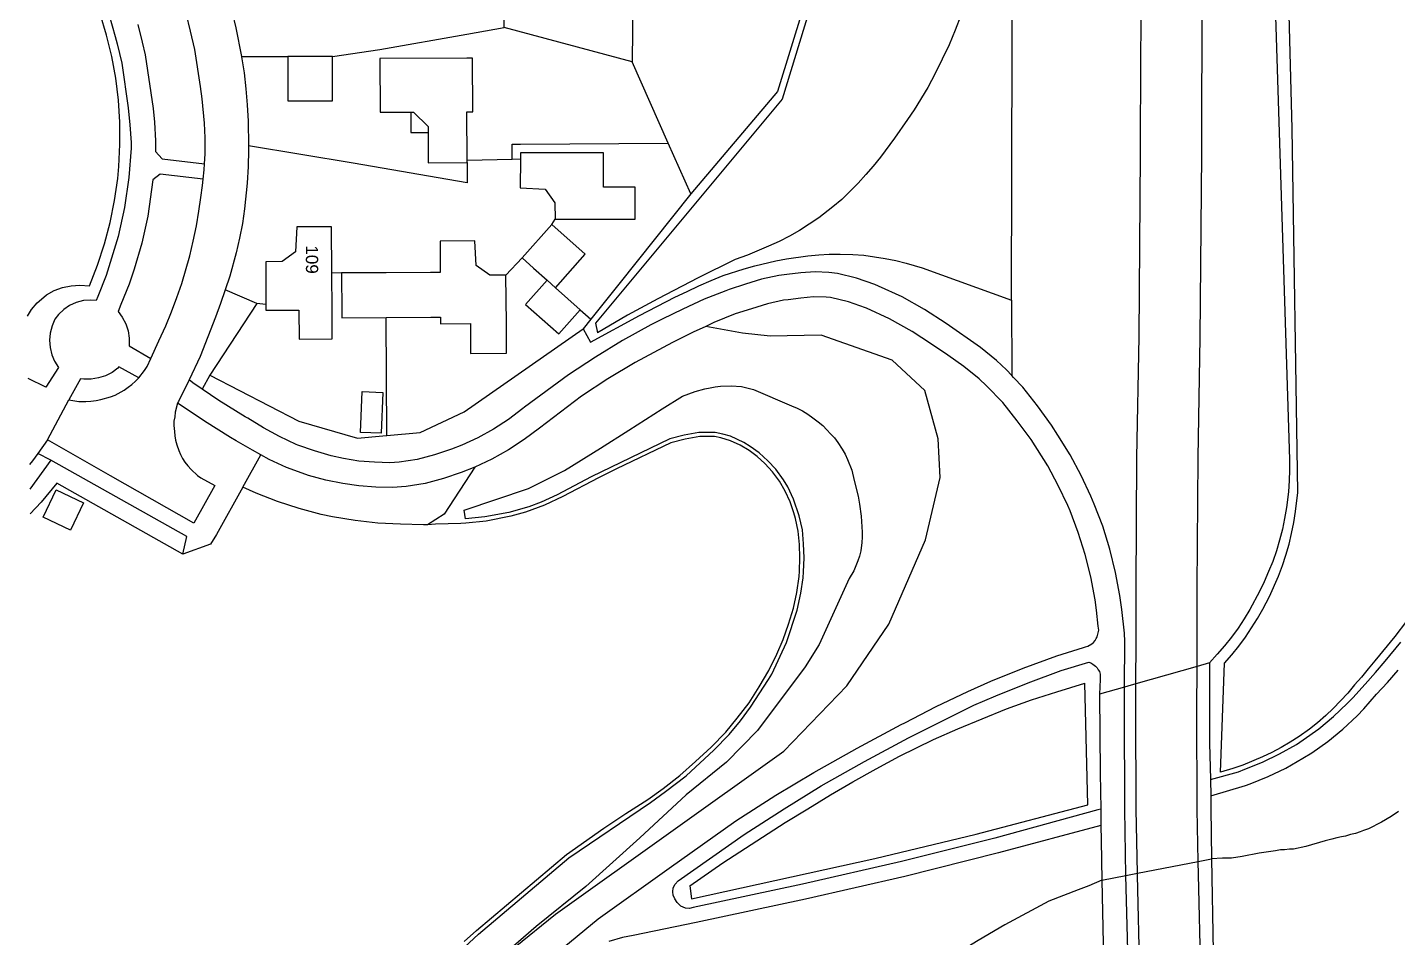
# Model space of a CAD drawing. Header units: millimetres. Extents: x 111502 to 977541, y 8702 to 1044108.
# Drawn here: x 974344.1 to 974512.2, y 476488.6 to 476600.2 of the extents above; entities that cross this region are included whole.
import ezdxf

# ---------------------------------------------------------------- set-up
doc = ezdxf.new("R2010")
doc.units = ezdxf.units.MM
doc.header["$LTSCALE"] = 0.25
doc.layers.add('X HVSS Site Background', color=8, linetype='Continuous')
doc.styles.add('OS Master Map$1$Standard', font='txt')

# ---------------------------------------------------------------- blocks, each defined once
blk = doc.blocks.new('OS MAP')
at = {"layer": 'X HVSS Site Background', "flags": 128}
for points in [[(488295.05, 241068.75), (488293.65, 241066.9), (488293.65, 241066.9), (488291.2, 241063.9), (488291.2, 241063.9), (488290.35, 241062.9), (488290.35, 241062.9), (488289.55, 241061.9), (488289.55, 241061.9), (488288.7, 241060.95), (488288.7, 241060.95), (488287.85, 241059.95), (488287.85, 241059.95), (488286.05, 241058.05), (488286.05, 241058.05), (488285.15, 241057.2), (488285.15, 241057.2), (488284.15, 241056.3), (488284.15, 241056.3), (488283.15, 241055.5), (488283.15, 241055.5), (488281.9, 241054.6), (488281.9, 241054.6), (488280.8, 241053.9), (488280.8, 241053.9), (488279.7, 241053.25), (488279.7, 241053.25), (488278.55, 241052.65), (488278.55, 241052.65), (488277.4, 241052.1), (488277.4, 241052.1), (488275, 241051.1), (488275, 241051.1), (488273.75, 241050.7), (488273.75, 241050.7), (488272.25, 241050.25), (488272.25, 241050.25), (488272.75, 241063.6)], [(488277.1, 241202.55), (488280.7, 241088.6), (488280.7, 241088.6), (488280.7, 241087.3), (488280.7, 241087.3), (488280.65, 241086), (488280.65, 241086), (488280.6, 241084.65), (488280.6, 241084.65), (488280.35, 241082.7), (488280.35, 241082.7), (488280.1, 241081.35), (488280.1, 241081.35), (488279.85, 241080.05), (488279.85, 241080.05), (488279.5, 241078.7), (488279.5, 241078.7), (488279.1, 241077.4), (488279.1, 241077.4), (488278.65, 241076.1), (488278.65, 241076.1), (488278.15, 241074.85), (488278.15, 241074.85), (488277.6, 241073.6), (488277.6, 241073.6), (488277.05, 241072.4), (488277.05, 241072.4), (488275.85, 241070.2), (488275.85, 241070.2), (488275.15, 241069.05), (488275.15, 241069.05), (488274.4, 241067.9), (488274.4, 241067.9), (488273.6, 241066.8), (488273.6, 241066.8), (488272.75, 241065.75), (488272.75, 241065.75), (488271.85, 241064.7), (488271.85, 241064.7), (488270.9, 241063.65)], [(488272.75, 241063.6), (488273.65, 241064.65), (488273.65, 241064.65), (488274.5, 241065.7), (488274.5, 241065.7), (488275.3, 241066.8), (488275.3, 241066.8), (488276.8, 241069.1), (488276.8, 241069.1), (488277.45, 241070.25), (488277.45, 241070.25), (488278.25, 241071.8), (488278.25, 241071.8), (488279.35, 241074.3), (488279.35, 241074.3), (488279.85, 241075.6), (488279.85, 241075.6), (488280.25, 241076.85), (488280.25, 241076.85), (488280.65, 241078.2), (488280.65, 241078.2), (488280.95, 241079.5), (488280.95, 241079.5), (488281.25, 241080.85), (488281.25, 241080.85), (488281.45, 241082.2), (488281.45, 241082.2), (488281.75, 241084.55), (488281.75, 241084.55), (488281.05, 241129.2), (488281.05, 241129.2), (488280, 241168)], [(488246.6, 241108.15), (488246.75, 241171.2)], [(488271.05, 241047.35), (488275.3, 241048.6), (488275.3, 241048.6), (488275.9, 241048.8), (488275.9, 241048.8), (488278.1, 241049.7), (488278.1, 241049.7), (488280.25, 241050.75), (488280.25, 241050.75), (488282.35, 241051.95), (488282.35, 241051.95), (488283.45, 241052.6), (488283.45, 241052.6), (488285.4, 241054), (488285.4, 241054), (488287.25, 241055.5), (488287.25, 241055.5), (488289, 241057.15), (488289, 241057.15), (488289.85, 241058), (488289.85, 241058), (488291.4, 241059.8), (488291.4, 241059.8), (488292.75, 241061.25), (488292.75, 241061.25), (488294.05, 241062.75)], [(488269.38, 241063.22), (488269.4, 241066.25), (488269.4, 241066.25), (488269.4, 241072.85), (488269.4, 241072.85), (488269.5, 241088.8), (488269.5, 241088.8), (488269.75, 241103.55), (488269.75, 241103.55), (488269.95, 241126), (488269.95, 241126), (488269.95, 241128.15), (488269.95, 241128.15), (488270, 241143.8)], [(488261.87, 241061.07), (488261.9, 241066.25), (488261.9, 241066.25), (488261.9, 241072.85), (488261.9, 241072.85), (488262, 241088.85), (488262, 241088.85), (488262.25, 241103.65), (488262.25, 241103.65), (488262.45, 241126.05), (488262.45, 241126.05), (488262.45, 241128.25), (488262.45, 241128.25), (488262.5, 241143.8)], [(488240.4, 241143.05), (488239.7, 241141.25), (488239.7, 241141.25), (488238.95, 241139.45), (488238.95, 241139.45), (488237.25, 241135.95), (488237.25, 241135.95), (488236.35, 241134.25), (488236.35, 241134.25), (488234.65, 241131.5), (488234.65, 241131.5), (488233.85, 241130.3), (488233.85, 241130.3), (488232.25, 241128), (488232.25, 241128), (488230.55, 241125.7), (488230.55, 241125.7), (488229.65, 241124.6), (488229.65, 241124.6), (488228.75, 241123.55), (488228.75, 241123.55), (488227.8, 241122.5), (488227.8, 241122.5), (488225.8, 241120.5), (488225.8, 241120.5), (488224.7, 241119.6), (488224.7, 241119.6), (488222.95, 241118.25), (488222.95, 241118.25), (488221.8, 241117.45), (488221.8, 241117.45), (488220.6, 241116.7), (488220.6, 241116.7), (488219.35, 241116), (488219.35, 241116), (488218.1, 241115.35), (488218.1, 241115.35), (488216.8, 241114.75), (488216.8, 241114.75), (488214.2, 241113.65), (488214.2, 241113.65), (488212.7, 241113.15), (488212.7, 241113.15), (488208.15, 241110.9), (488208.15, 241110.9), (488203.2, 241108.3), (488203.2, 241108.3), (488199.5, 241106.3), (488199.5, 241106.3), (488195.8, 241104.15)], [(488182.05, 241319.1), (488189.1, 241313.7), (488189.1, 241313.7), (488193.1, 241307.95), (488193.1, 241307.95), (488203.1, 241286.25), (488203.1, 241286.25), (488212.25, 241258.35), (488212.25, 241258.35), (488215.85, 241240.95), (488215.85, 241240.95), (488219.75, 241220.55), (488219.75, 241220.55), (488227.4, 241179.85), (488227.4, 241179.85), (488223.35, 241148.75), (488223.35, 241148.75), (488218.45, 241132.8), (488218.45, 241132.8), (488195.55, 241105.32), (488195.55, 241105.32), (488195.8, 241104.15)], [(488294.1, 241045.4), (488293.2, 241044.8), (488293.2, 241044.8), (488292, 241044.1), (488292, 241044.1), (488290.4, 241043.3), (488290.4, 241043.3), (488289.8, 241043.1), (488289.8, 241043.1), (488289.4, 241042.9), (488289.4, 241042.9), (488288.8, 241042.7), (488288.8, 241042.7), (488288.2, 241042.6), (488288.2, 241042.6), (488287.6, 241042.4), (488287.6, 241042.4), (488287.1, 241042.3), (488287.1, 241042.3), (488286.5, 241042.2), (488286.5, 241042.2), (488285.9, 241042), (488285.9, 241042), (488285.4, 241041.9), (488285.4, 241041.9), (488285.1, 241041.8), (488285.1, 241041.8), (488282.7, 241041.1), (488282.7, 241041.1), (488281.2, 241040.8), (488281.2, 241040.8), (488280.7, 241040.8), (488280.7, 241040.8), (488280.1, 241040.7), (488280.1, 241040.7), (488279.6, 241040.7), (488279.6, 241040.7), (488279, 241040.6), (488279, 241040.6), (488277, 241040.3), (488277, 241040.3), (488274.9, 241039.9), (488274.9, 241039.9), (488273.6, 241039.7), (488273.6, 241039.7), (488272.5, 241039.7), (488272.5, 241039.7), (488271.15, 241039.6)], [(488135.9, 241143.1), (488136.65, 241140.5), (488136.65, 241140.5), (488136.9, 241139.6), (488136.9, 241139.6), (488137.45, 241137.2), (488137.45, 241137.2), (488138.25, 241131.75), (488138.25, 241131.75), (488138.45, 241129.65), (488138.45, 241129.65), (488138.6, 241127.5), (488138.6, 241127.5), (488138.6, 241126.8), (488138.6, 241126.8), (488138.3, 241123.2), (488138.3, 241123.2), (488137.8, 241119.5), (488137.8, 241119.5), (488137, 241115.95), (488137, 241115.95), (488135.55, 241111.15), (488135.55, 241111.15), (488134.5, 241108.6), (488134.5, 241108.6), (488134.3, 241108.1), (488134.3, 241108.1), (488133.6, 241108.15), (488133.6, 241108.15), (488132.75, 241108.1), (488132.75, 241108.1), (488131.85, 241107.85), (488131.85, 241107.85), (488131.05, 241107.5), (488131.05, 241107.5), (488130.35, 241107), (488130.35, 241107), (488129.7, 241106.4), (488129.7, 241106.4), (488129.25, 241105.8), (488129.25, 241105.8), (488128.9, 241105), (488128.9, 241105), (488128.65, 241104.1), (488128.65, 241104.1), (488128.6, 241103.25), (488128.6, 241103.25), (488128.65, 241102.35), (488128.65, 241102.35), (488128.85, 241101.45), (488128.85, 241101.45), (488129.2, 241100.65), (488129.2, 241100.65), (488129.7, 241099.9), (488129.7, 241099.9), (488128.15, 241097.45), (488128.15, 241097.45), (488125.98, 241098.53)], [(488125.88, 241106.19), (488126.37, 241106.99), (488126.37, 241106.99), (488127.07, 241107.81), (488127.07, 241107.81), (488127.87, 241108.53), (488127.87, 241108.53), (488128.23, 241108.78), (488128.23, 241108.78), (488129.17, 241109.31), (488129.17, 241109.31), (488130.18, 241109.69), (488130.18, 241109.69), (488131.23, 241109.92), (488131.23, 241109.92), (488132.3, 241109.99), (488132.3, 241109.99), (488133.48, 241109.89), (488133.48, 241109.89), (488134.48, 241112.43), (488134.48, 241112.43), (488135.33, 241115.04), (488135.33, 241115.04), (488136.02, 241117.68), (488136.02, 241117.68), (488136.57, 241120.37), (488136.57, 241120.37), (488136.95, 241123.08), (488136.95, 241123.08), (488137.09, 241124.55), (488137.09, 241124.55), (488137.23, 241127.26), (488137.23, 241127.26), (488137.21, 241129.97), (488137.21, 241129.97), (488137.03, 241132.68), (488137.03, 241132.68), (488136.7, 241135.37), (488136.7, 241135.37), (488136.21, 241138.04), (488136.21, 241138.04), (488135.57, 241140.67), (488135.57, 241140.67), (488134.78, 241143.26)], [(488139.4, 241141.95), (488139.95, 241139.8), (488139.95, 241139.8), (488140.3, 241138.25), (488140.3, 241138.25), (488141.3, 241131.65), (488141.3, 241131.65), (488141.45, 241130), (488141.45, 241130), (488141.6, 241127.7), (488141.6, 241127.7), (488141.59, 241126.38), (488141.59, 241126.38), (488142.39, 241125.48), (488142.39, 241125.48), (488147.61, 241124.88)], [(488147.61, 241124.88), (488147.7, 241126.1), (488147.7, 241126.1), (488147.7, 241128.05), (488147.7, 241128.05), (488147.6, 241129.85), (488147.6, 241129.85), (488147.3, 241132.85), (488147.3, 241132.85), (488147.1, 241134.35), (488147.1, 241134.35), (488146.4, 241138.9), (488146.4, 241138.9), (488145.9, 241141.15), (488145.9, 241141.15), (488145.35, 241143.35)], [(488184.35, 241141.6), (488184.27, 241160.48)], [(488146, 241156.63), (488146.15, 241156.35), (488146.15, 241156.35), (488147, 241154.65), (488147, 241154.65), (488148.5, 241151.15), (488148.5, 241151.15), (488149.3, 241149), (488149.3, 241149), (488149.95, 241147.15), (488149.95, 241147.15), (488150.5, 241145.3), (488150.5, 241145.3), (488151, 241143.45), (488151, 241143.45), (488151.45, 241141.55), (488151.45, 241141.55), (488152.14, 241138.04)], [(488200.2, 241149.15), (488200.05, 241137.4)], [(488222.6, 241149.05), (488217.9, 241133.75), (488217.9, 241133.75), (488207.25, 241121.2)], [(488163.32, 241138.04), (488169.12, 241138.9), (488169.12, 241138.9), (488179.77, 241140.79), (488179.77, 241140.79), (488184.35, 241141.6)], [(488200.05, 241137.4), (488184.35, 241141.6)], [(488152.14, 241138.04), (488152.15, 241138), (488152.15, 241138), (488152.45, 241136.05), (488152.45, 241136.05), (488152.65, 241134.05), (488152.65, 241134.05), (488152.85, 241132.1), (488152.85, 241132.1), (488152.95, 241130.1), (488152.95, 241130.1), (488152.99, 241127.07)], [(488152.14, 241138.04), (488154.7, 241138.04)], [(488154.7, 241138.04), (488157.82, 241138.04)], [(488163.32, 241138.04), (488157.82, 241138.04)], [(488157.82, 241138.04), (488157.82, 241132.6), (488157.82, 241132.6), (488163.32, 241132.6), (488163.32, 241132.6), (488163.32, 241138.04)], [(488179.82, 241125.33), (488179.8, 241131.23), (488179.8, 241131.23), (488180.5, 241131.23), (488180.5, 241131.23), (488180.47, 241137.85), (488180.47, 241137.85), (488179.78, 241137.84), (488179.78, 241137.84), (488169.12, 241137.8), (488169.12, 241137.8), (488169.15, 241131.19), (488169.15, 241131.19), (488172.92, 241131.21)], [(488204.49, 241127.41), (488200.05, 241137.4)], [(488172.92, 241131.21), (488173.23, 241131.21), (488173.23, 241131.21), (488175.03, 241129.46), (488175.03, 241129.46), (488175.03, 241128.73)], [(488172.92, 241131.21), (488172.93, 241128.72), (488172.93, 241128.72), (488175.03, 241128.73)], [(488175.03, 241128.73), (488175.04, 241125.01), (488175.04, 241125.01), (488179.82, 241125.03)], [(488152.99, 241127.07), (488153, 241126.55), (488153, 241126.55), (488152.95, 241124.55), (488152.95, 241124.55), (488152.85, 241122.5), (488152.85, 241122.5), (488152.5, 241119.35), (488152.5, 241119.35), (488152.25, 241117.55), (488152.25, 241117.55), (488151.9, 241115.75), (488151.9, 241115.75), (488151.5, 241113.95), (488151.5, 241113.95), (488150.7, 241111.1), (488150.7, 241111.1), (488150.15, 241109.4)], [(488165.84, 241124.93), (488152.99, 241127.07)], [(488185.35, 241125.45), (488185.36, 241127.29), (488185.36, 241127.29), (488186.36, 241127.3), (488186.36, 241127.3), (488204.49, 241127.41)], [(488207.25, 241121.2), (488205.18, 241125.85), (488205.18, 241125.85), (488204.49, 241127.41)], [(488147.43, 241122.99), (488147.55, 241124.15), (488147.55, 241124.15), (488147.61, 241124.88)], [(488179.82, 241125.03), (488179.84, 241122.53), (488179.84, 241122.53), (488165.84, 241124.93)], [(488179.82, 241125.33), (488185.35, 241125.45)], [(488179.82, 241125.03), (488179.82, 241125.33)], [(488185.35, 241125.45), (488186.35, 241125.47)], [(488186.35, 241125.47), (488186.34, 241121.93), (488186.34, 241121.93), (488189.41, 241121.78), (488189.41, 241121.78), (488190.59, 241120.1), (488190.59, 241120.1), (488190.61, 241118.1)], [(488190.61, 241118.1), (488195.85, 241118.08), (488195.85, 241118.08), (488196.55, 241118.08), (488196.55, 241118.08), (488200.43, 241118.08), (488200.43, 241118.08), (488200.44, 241122), (488200.44, 241122), (488196.55, 241122), (488196.55, 241122), (488196.56, 241125.67), (488196.56, 241125.67), (488196.56, 241126.21), (488196.56, 241126.21), (488186.36, 241126.2), (488186.36, 241126.2), (488186.35, 241125.47)], [(488147.43, 241122.99), (488142.17, 241123.6), (488142.17, 241123.6), (488141.26, 241122.9), (488141.26, 241122.9), (488140.65, 241118.45), (488140.65, 241118.45), (488139.9, 241115.15), (488139.9, 241115.15), (488138.95, 241111.95), (488138.95, 241111.95), (488138.35, 241110.1), (488138.35, 241110.1), (488137.35, 241107.6), (488137.35, 241107.6), (488137, 241106.75), (488137, 241106.75), (488137.5, 241106.05), (488137.5, 241106.05), (488137.95, 241105.25), (488137.95, 241105.25), (488138.25, 241104.4), (488138.25, 241104.4), (488138.35, 241103.5), (488138.35, 241103.5), (488138.35, 241102.55), (488138.35, 241102.55), (488141, 241101)], [(488141, 241101), (488142, 241103.15), (488142, 241103.15), (488142.85, 241105), (488142.85, 241105), (488143.55, 241106.7), (488143.55, 241106.7), (488144.2, 241108.45), (488144.2, 241108.45), (488144.8, 241110.2), (488144.8, 241110.2), (488145.8, 241113.6), (488145.8, 241113.6), (488146.2, 241115.4), (488146.2, 241115.4), (488146.6, 241117.25), (488146.6, 241117.25), (488146.9, 241119.05), (488146.9, 241119.05), (488147.15, 241120.75), (488147.15, 241120.75), (488147.35, 241122.2), (488147.35, 241122.2), (488147.43, 241122.99)], [(488207.25, 241121.2), (488198.43, 241110.12), (488198.43, 241110.12), (488195, 241105.8)], [(488190.21, 241117.43), (488190.61, 241118.1)], [(488163.22, 241111.47), (488163.18, 241117.14), (488163.18, 241117.14), (488158.92, 241117.13), (488158.92, 241117.13), (488158.78, 241114.06), (488158.78, 241114.06), (488157.11, 241112.88), (488157.11, 241112.88), (488155.12, 241112.84), (488155.12, 241112.84), (488155.12, 241107.61)], [(488190.21, 241117.43), (488186.56, 241113.32)], [(488190.66, 241109.67), (488194.32, 241113.77), (488194.32, 241113.77), (488190.21, 241117.43)], [(488184.58, 241111.21), (488182.6, 241111.22), (488182.6, 241111.22), (488180.92, 241112.39), (488180.92, 241112.39), (488180.76, 241115.44), (488180.76, 241115.44), (488176.52, 241115.4), (488176.52, 241115.4), (488176.53, 241111.55), (488176.53, 241111.55), (488175.33, 241111.54), (488175.33, 241111.54), (488169.87, 241111.51), (488169.87, 241111.51), (488164.42, 241111.48)], [(488184.58, 241111.21), (488186.56, 241113.32)], [(488186.56, 241113.32), (488187.98, 241112.05), (488187.98, 241112.05), (488189.63, 241110.58)], [(488194.06, 241104.63), (488194.95, 241103), (488194.95, 241103), (488200.95, 241106.25), (488200.95, 241106.25), (488205.3, 241108.5), (488205.3, 241108.5), (488206.8, 241109.2), (488206.8, 241109.2), (488208.25, 241109.9), (488208.25, 241109.9), (488209.75, 241110.55), (488209.75, 241110.55), (488211.25, 241111.15), (488211.25, 241111.15), (488213.8, 241112), (488213.8, 241112), (488215.1, 241112.35), (488215.1, 241112.35), (488217.7, 241112.95), (488217.7, 241112.95), (488219, 241113.2), (488219, 241113.2), (488221.6, 241113.6), (488221.6, 241113.6), (488222.95, 241113.7), (488222.95, 241113.7), (488224.25, 241113.8), (488224.25, 241113.8), (488225.6, 241113.8), (488225.6, 241113.8), (488227.15, 241113.75), (488227.15, 241113.75), (488228.5, 241113.65), (488228.5, 241113.65), (488231.1, 241113.25), (488231.1, 241113.25), (488232.4, 241113), (488232.4, 241113), (488233.7, 241112.7), (488233.7, 241112.7), (488235.65, 241112.1), (488235.65, 241112.1), (488246.6, 241108.15)], [(488246.63, 241098.92), (488246, 241099.6), (488246, 241099.6), (488244.75, 241100.75), (488244.75, 241100.75), (488242.8, 241102.35), (488242.8, 241102.35), (488238.6, 241105.3), (488238.6, 241105.3), (488235.95, 241107), (488235.95, 241107), (488233.2, 241108.55), (488233.2, 241108.55), (488230.3, 241109.85), (488230.3, 241109.85), (488229.85, 241110.05), (488229.85, 241110.05), (488227.6, 241110.85), (488227.6, 241110.85), (488225.25, 241111.4), (488225.25, 241111.4), (488224.2, 241111.55), (488224.2, 241111.55), (488222.5, 241111.6), (488222.5, 241111.6), (488220.75, 241111.5), (488220.75, 241111.5), (488219.05, 241111.3), (488219.05, 241111.3), (488218.05, 241111.15), (488218.05, 241111.15), (488215.95, 241110.7), (488215.95, 241110.7), (488213.95, 241110.1), (488213.95, 241110.1), (488211.95, 241109.45), (488211.95, 241109.45), (488211.55, 241109.3), (488211.55, 241109.3), (488208.9, 241108.25), (488208.9, 241108.25), (488206.3, 241107.05), (488206.3, 241107.05), (488203.75, 241105.8), (488203.75, 241105.8), (488202.35, 241105.1), (488202.35, 241105.1), (488198.9, 241103.2), (488198.9, 241103.2), (488195.55, 241101.15), (488195.55, 241101.15), (488192.25, 241099), (488192.25, 241099), (488186.85, 241095), (488186.85, 241095), (488186.65, 241094.85), (488186.65, 241094.85), (488184.9, 241093.5), (488184.9, 241093.5), (488183.05, 241092.3), (488183.05, 241092.3), (488181.15, 241091.25), (488181.15, 241091.25), (488179.15, 241090.35), (488179.15, 241090.35), (488177.9, 241089.85), (488177.9, 241089.85), (488175.8, 241089.15), (488175.8, 241089.15), (488173.7, 241088.6), (488173.7, 241088.6), (488171.5, 241088.25), (488171.5, 241088.25), (488170.35, 241088.2), (488170.35, 241088.2), (488168.45, 241088.25), (488168.45, 241088.25), (488166.55, 241088.4), (488166.55, 241088.4), (488164.65, 241088.7), (488164.65, 241088.7), (488163.15, 241089.05), (488163.15, 241089.05), (488161.1, 241089.65), (488161.1, 241089.65), (488159.05, 241090.35), (488159.05, 241090.35), (488158.85, 241090.45), (488158.85, 241090.45), (488156.8, 241091.4), (488156.8, 241091.4), (488154.85, 241092.5), (488154.85, 241092.5), (488152.9, 241093.65), (488152.9, 241093.65), (488152.6, 241093.85), (488152.6, 241093.85), (488149.35, 241095.85), (488149.35, 241095.85), (488147.33, 241097.21)], [(488155.12, 241107.61), (488155.13, 241106.91), (488155.13, 241106.91), (488159.19, 241106.93), (488159.19, 241106.93), (488159.21, 241103.37), (488159.21, 241103.37), (488163.27, 241103.39), (488163.27, 241103.39), (488163.25, 241106.95), (488163.25, 241106.95), (488163.22, 241111.47)], [(488164.42, 241111.48), (488163.22, 241111.47)], [(488164.42, 241111.48), (488164.45, 241106.58), (488164.45, 241106.58), (488164.45, 241105.98), (488164.45, 241105.98), (488169.9, 241106.01)], [(488169.9, 241106.01), (488175.36, 241106.04), (488175.36, 241106.04), (488176.55, 241106.05), (488176.55, 241106.05), (488176.55, 241105.26), (488176.55, 241105.26), (488180.23, 241105.28), (488180.23, 241105.28), (488180.25, 241101.62), (488180.25, 241101.62), (488184.66, 241101.64), (488184.66, 241101.64), (488184.64, 241105.3), (488184.64, 241105.3), (488184.58, 241111.21)], [(488189.63, 241110.58), (488186.99, 241107.62), (488186.99, 241107.62), (488188.02, 241106.71), (488188.02, 241106.71), (488191.05, 241104.01), (488191.05, 241104.01), (488193.69, 241106.97)], [(488189.63, 241110.58), (488190.66, 241109.67)], [(488193.69, 241106.97), (488190.66, 241109.67)], [(488183.95, 241022.4), (488195.9, 241032.25), (488195.9, 241032.25), (488204.6, 241038.45), (488204.6, 241038.45), (488212.8, 241044.25), (488212.8, 241044.25), (488217.7, 241047.4), (488217.7, 241047.4), (488222.35, 241050.2), (488222.35, 241050.2), (488227.65, 241053.2), (488227.65, 241053.2), (488233.05, 241056.1), (488233.05, 241056.1), (488233.5, 241056.3), (488233.5, 241056.3), (488237.35, 241058.3), (488237.35, 241058.3), (488241.25, 241060.15), (488241.25, 241060.15), (488244.05, 241061.4), (488244.05, 241061.4), (488248.05, 241063), (488248.05, 241063), (488252.15, 241064.5), (488252.15, 241064.5), (488255.45, 241065.55), (488255.45, 241065.55), (488255.7, 241065.6), (488255.7, 241065.6), (488255.95, 241065.7), (488255.95, 241065.7), (488256.45, 241066), (488256.45, 241066), (488256.65, 241066.15), (488256.65, 241066.15), (488256.85, 241066.4), (488256.85, 241066.4), (488257, 241066.65), (488257, 241066.65), (488257.1, 241066.85), (488257.1, 241066.85), (488257.2, 241067.15), (488257.2, 241067.15), (488257.3, 241067.65), (488257.3, 241067.65), (488257.25, 241068.15), (488257.25, 241068.15), (488257.05, 241070.1), (488257.05, 241070.1), (488256.85, 241071.4), (488256.85, 241071.4), (488256.35, 241074.2), (488256.35, 241074.2), (488255.65, 241076.95), (488255.65, 241076.95), (488254.8, 241079.65), (488254.8, 241079.65), (488253.8, 241082.3), (488253.8, 241082.3), (488253.5, 241082.95), (488253.5, 241082.95), (488252.35, 241085.4), (488252.35, 241085.4), (488251.05, 241087.8), (488251.05, 241087.8), (488249, 241091.05), (488249, 241091.05), (488247.3, 241093.35), (488247.3, 241093.35), (488245.55, 241095.6), (488245.55, 241095.6), (488243.55, 241097.65), (488243.55, 241097.65), (488242.65, 241098.5), (488242.65, 241098.5), (488240.75, 241100), (488240.75, 241100), (488238.8, 241101.4), (488238.8, 241101.4), (488236.8, 241102.75), (488236.8, 241102.75), (488234.4, 241104.3), (488234.4, 241104.3), (488231.65, 241105.85), (488231.65, 241105.85), (488228.8, 241107.15), (488228.8, 241107.15), (488228.7, 241107.2), (488228.7, 241107.2), (488226.6, 241107.95), (488226.6, 241107.95), (488224.4, 241108.45), (488224.4, 241108.45), (488223.85, 241108.5), (488223.85, 241108.5), (488222.3, 241108.55), (488222.3, 241108.55), (488220.75, 241108.4), (488220.75, 241108.4), (488219.2, 241108.2), (488219.2, 241108.2), (488218.65, 241108.15), (488218.65, 241108.15), (488216.65, 241107.7), (488216.65, 241107.7), (488214.7, 241107.1), (488214.7, 241107.1), (488212.7, 241106.45), (488212.7, 241106.45), (488210.1, 241105.4), (488210.1, 241105.4), (488209.11, 241104.93)], [(488150.15, 241109.4), (488149.55, 241107.75), (488149.55, 241107.75), (488148.95, 241106.05), (488148.95, 241106.05), (488147.05, 241101.25), (488147.05, 241101.25), (488145.7, 241098.35)], [(488154.03, 241107.73), (488150.15, 241109.4)], [(488246.6, 241108.15), (488246.63, 241098.92)], [(488154.03, 241107.73), (488148.26, 241098.96)], [(488155.12, 241107.61), (488154.03, 241107.73)], [(488193.69, 241106.97), (488195, 241105.8)], [(488185.7, 241028.8), (488190.67, 241032.82), (488190.67, 241032.82), (488218.69, 241052.82), (488218.69, 241052.82), (488226.41, 241060.85), (488226.41, 241060.85), (488231.56, 241068.4), (488231.56, 241068.4), (488236.04, 241078.74), (488236.04, 241078.74), (488237.86, 241086.4), (488237.86, 241086.4), (488237.61, 241091.14), (488237.61, 241091.14), (488235.98, 241097.08), (488235.98, 241097.08), (488231.98, 241100.79), (488231.98, 241100.79), (488223.24, 241103.84), (488223.24, 241103.84), (488217, 241103.72), (488217, 241103.72), (488213.62, 241104.11), (488213.62, 241104.11), (488209.11, 241104.93)], [(488169.98, 241091.55), (488169.9, 241106.01)], [(488169.98, 241091.55), (488174.05, 241091.91), (488174.05, 241091.91), (488179.45, 241094.44), (488179.45, 241094.44), (488194.06, 241104.63)], [(488209.11, 241104.93), (488207.55, 241104.2), (488207.55, 241104.2), (488205, 241102.95), (488205, 241102.95), (488203.85, 241102.35), (488203.85, 241102.35), (488200.45, 241100.5), (488200.45, 241100.5), (488197.1, 241098.5), (488197.1, 241098.5), (488193.85, 241096.35), (488193.85, 241096.35), (488188.7, 241092.45), (488188.7, 241092.45), (488186.8, 241091.05), (488186.8, 241091.05), (488184.9, 241089.8), (488184.9, 241089.8), (488182.85, 241088.65), (488182.85, 241088.65), (488180.75, 241087.65)], [(488195, 241105.8), (488194.06, 241104.63)], [(488139.55, 241098.6), (488137.1, 241099.95), (488137.1, 241099.95), (488136.95, 241099.8), (488136.95, 241099.8), (488136.25, 241099.25), (488136.25, 241099.25), (488135.45, 241098.85), (488135.45, 241098.85), (488134.6, 241098.6), (488134.6, 241098.6), (488133.7, 241098.45), (488133.7, 241098.45), (488132.8, 241098.45), (488132.8, 241098.45), (488132.4, 241098.5), (488132.4, 241098.5), (488130.95, 241095.9)], [(488139.55, 241098.6), (488140.25, 241099.5), (488140.25, 241099.5), (488140.55, 241100), (488140.55, 241100), (488141, 241101)], [(488130.95, 241095.9), (488132.2, 241095.7), (488132.2, 241095.7), (488133.05, 241095.7), (488133.05, 241095.7), (488133.65, 241095.75), (488133.65, 241095.75), (488134.3, 241095.85), (488134.3, 241095.85), (488134.9, 241095.95), (488134.9, 241095.95), (488136.05, 241096.3), (488136.05, 241096.3), (488136.65, 241096.5), (488136.65, 241096.5), (488137.75, 241097.1), (488137.75, 241097.1), (488138.25, 241097.45), (488138.25, 241097.45), (488138.7, 241097.8), (488138.7, 241097.8), (488139.15, 241098.2), (488139.15, 241098.2), (488139.55, 241098.6)], [(488145.7, 241098.35), (488144.4, 241095.7), (488144.4, 241095.7), (488144.3, 241095.5)], [(488147.33, 241097.21), (488146.15, 241098), (488146.15, 241098), (488145.7, 241098.35)], [(488148.26, 241098.96), (488147.33, 241097.21)], [(488148.26, 241098.96), (488159.18, 241093.3), (488159.18, 241093.3), (488166.38, 241091.22), (488166.38, 241091.22), (488169.47, 241091.5), (488169.47, 241091.5), (488169.98, 241091.55)], [(488260.47, 241060.67), (488260.5, 241066.25), (488260.5, 241066.25), (488260.45, 241067.3), (488260.45, 241067.3), (488260.15, 241070.2), (488260.15, 241070.2), (488259.9, 241071.9), (488259.9, 241071.9), (488259.35, 241074.75), (488259.35, 241074.75), (488258.65, 241077.6), (488258.65, 241077.6), (488257.8, 241080.4), (488257.8, 241080.4), (488256.75, 241083.1), (488256.75, 241083.1), (488256.35, 241084.1), (488256.35, 241084.1), (488255.15, 241086.65), (488255.15, 241086.65), (488253.8, 241089.15), (488253.8, 241089.15), (488252.3, 241091.6), (488252.3, 241091.6), (488251.5, 241092.8), (488251.5, 241092.8), (488249.8, 241095.2), (488249.8, 241095.2), (488248, 241097.45), (488248, 241097.45), (488246.86, 241098.67), (488246.86, 241098.67), (488246.63, 241098.92)], [(488179.45, 241082.4), (488187.35, 241085.05), (488187.35, 241085.05), (488191.75, 241087.25), (488191.75, 241087.25), (488196.2, 241090), (488196.2, 241090), (488199.65, 241092.2), (488199.65, 241092.2), (488203.75, 241094.8), (488203.75, 241094.8), (488206.25, 241096.35), (488206.25, 241096.35), (488207, 241096.65), (488207, 241096.65), (488207.8, 241096.95), (488207.8, 241096.95), (488209, 241097.25), (488209, 241097.25), (488209.65, 241097.4), (488209.65, 241097.4), (488210.25, 241097.5), (488210.25, 241097.5), (488210.9, 241097.6), (488210.9, 241097.6), (488212.2, 241097.65), (488212.2, 241097.65), (488213.5, 241097.55), (488213.5, 241097.55), (488214.15, 241097.4), (488214.15, 241097.4), (488214.95, 241097.2), (488214.95, 241097.2), (488219.6, 241095.2), (488219.6, 241095.2), (488220.3, 241094.9), (488220.3, 241094.9), (488220.95, 241094.55), (488220.95, 241094.55), (488221.6, 241094.15), (488221.6, 241094.15), (488222.25, 241093.7), (488222.25, 241093.7), (488222.9, 241093.2), (488222.9, 241093.2), (488223.45, 241092.75), (488223.45, 241092.75), (488223.95, 241092.25), (488223.95, 241092.25), (488224.4, 241091.75), (488224.4, 241091.75), (488224.9, 241091.25), (488224.9, 241091.25), (488225.3, 241090.7), (488225.3, 241090.7), (488225.85, 241089.85), (488225.85, 241089.85), (488226.2, 241089.25), (488226.2, 241089.25), (488226.5, 241088.6), (488226.5, 241088.6), (488227, 241087.3), (488227, 241087.3), (488227.3, 241086), (488227.3, 241086), (488227.8, 241084.1), (488227.8, 241084.1), (488227.95, 241083.1), (488227.95, 241083.1), (488228.15, 241081.65), (488228.15, 241081.65), (488228.3, 241079.7), (488228.3, 241079.7), (488228.3, 241079.05), (488228.3, 241079.05), (488228.25, 241078.4), (488228.25, 241078.4), (488228.1, 241077.4), (488228.1, 241077.4), (488227.95, 241076.75), (488227.95, 241076.75), (488227.75, 241076.15), (488227.75, 241076.15), (488227.25, 241074.95), (488227.25, 241074.95), (488226.7, 241074), (488226.7, 241074), (488223, 241065.9), (488223, 241065.9), (488221.3, 241063.15), (488221.3, 241063.15), (488215.45, 241055.35), (488215.45, 241055.35), (488211.65, 241051.45), (488211.65, 241051.45), (488206.7, 241047.45), (488206.7, 241047.45), (488201, 241042.2), (488201, 241042.2), (488194.4, 241036.2), (488194.4, 241036.2), (488188.3, 241031.3), (488188.3, 241031.3), (488180.85, 241024.85)], [(488166.74, 241091.92), (488166.94, 241096.92), (488166.94, 241096.92), (488169.47, 241096.82), (488169.47, 241096.82), (488169.27, 241091.82), (488169.27, 241091.82), (488166.74, 241091.92)], [(488128.35, 241091), (488130.95, 241095.9)], [(488144.3, 241095.5), (488144, 241094.4), (488144, 241094.4), (488143.95, 241093.85), (488143.95, 241093.85), (488143.85, 241093.3), (488143.85, 241093.3), (488143.85, 241092.75), (488143.85, 241092.75), (488143.9, 241092.05), (488143.9, 241092.05), (488143.95, 241091.5), (488143.95, 241091.5), (488144.05, 241090.95), (488144.05, 241090.95), (488144.2, 241090.4), (488144.2, 241090.4), (488144.45, 241089.7), (488144.45, 241089.7), (488144.65, 241089.2), (488144.65, 241089.2), (488144.9, 241088.7), (488144.9, 241088.7), (488145.2, 241088.25), (488145.2, 241088.25), (488145.55, 241087.8), (488145.55, 241087.8), (488145.95, 241087.35), (488145.95, 241087.35), (488146.75, 241086.65), (488146.75, 241086.65), (488147.15, 241086.35), (488147.15, 241086.35), (488148.85, 241085.4), (488148.85, 241085.4), (488146.3, 241080.8)], [(488154.51, 241089.18), (488153.5, 241089.75), (488153.5, 241089.75), (488151.5, 241090.9), (488151.5, 241090.9), (488150.8, 241091.3), (488150.8, 241091.3), (488147.6, 241093.3), (488147.6, 241093.3), (488144.5, 241095.4), (488144.5, 241095.4), (488144.3, 241095.5)], [(488179.45, 241029.45), (488180.95, 241030.8), (488180.95, 241030.8), (488192, 241040.15), (488192, 241040.15), (488196.6, 241043.35), (488196.6, 241043.35), (488199.3, 241045.15), (488199.3, 241045.15), (488202, 241046.9), (488202, 241046.9), (488203.85, 241048.25), (488203.85, 241048.25), (488205.9, 241049.85), (488205.9, 241049.85), (488207.85, 241051.55), (488207.85, 241051.55), (488209.75, 241053.3), (488209.75, 241053.3), (488211.55, 241055.15), (488211.55, 241055.15), (488212.95, 241056.85), (488212.95, 241056.85), (488214.4, 241058.75), (488214.4, 241058.75), (488215.65, 241060.7), (488215.65, 241060.7), (488216.85, 241062.7), (488216.85, 241062.7), (488217.8, 241064.7), (488217.8, 241064.7), (488218.6, 241066.5), (488218.6, 241066.5), (488219.25, 241068.4), (488219.25, 241068.4), (488219.85, 241070.35), (488219.85, 241070.35), (488220.25, 241072.3), (488220.25, 241072.3), (488220.55, 241074.25), (488220.55, 241074.25), (488220.6, 241074.9), (488220.6, 241074.9), (488220.65, 241076.55), (488220.65, 241076.55), (488220.6, 241078.15), (488220.6, 241078.15), (488220.45, 241079.8), (488220.45, 241079.8), (488220.1, 241081.35), (488220.1, 241081.35), (488219.9, 241082.05), (488219.9, 241082.05), (488219.45, 241083.4), (488219.45, 241083.4), (488218.85, 241084.7), (488218.85, 241084.7), (488218.15, 241085.95), (488218.15, 241085.95), (488217.3, 241087.1), (488217.3, 241087.1), (488216.35, 241088.1), (488216.35, 241088.1), (488215.4, 241088.95), (488215.4, 241088.95), (488214.4, 241089.7), (488214.4, 241089.7), (488213.3, 241090.35), (488213.3, 241090.35), (488212.15, 241090.9), (488212.15, 241090.9), (488210.95, 241091.25), (488210.95, 241091.25), (488210.15, 241091.4), (488210.15, 241091.4), (488208.35, 241091.4), (488208.35, 241091.4), (488206.55, 241091.1), (488206.55, 241091.1), (488204.8, 241090.65), (488204.8, 241090.65), (488198.15, 241087.45), (488198.15, 241087.45), (488195.95, 241086.35), (488195.95, 241086.35), (488191.55, 241084.05), (488191.55, 241084.05), (488189.3, 241083), (488189.3, 241083), (488187, 241082.15), (488187, 241082.15), (488185.2, 241081.65), (488185.2, 241081.65), (488182.15, 241081.05), (488182.15, 241081.05), (488179.65, 241080.8), (488179.65, 241080.8), (488179.05, 241080.75), (488179.05, 241080.75), (488175.95, 241080.65), (488175.95, 241080.65), (488174.95, 241080.6)], [(488176.05, 241025.6), (488181.2, 241030.35), (488181.2, 241030.35), (488192.3, 241039.75), (488192.3, 241039.75), (488202.3, 241046.5), (488202.3, 241046.5), (488204.15, 241047.85), (488204.15, 241047.85), (488206.7, 241049.8), (488206.7, 241049.8), (488210.1, 241052.95), (488210.1, 241052.95), (488211.95, 241054.85), (488211.95, 241054.85), (488213.35, 241056.55), (488213.35, 241056.55), (488214.6, 241058.2), (488214.6, 241058.2), (488216.8, 241061.6), (488216.8, 241061.6), (488217.2, 241062.25), (488217.2, 241062.25), (488219, 241066.15), (488219, 241066.15), (488220.3, 241070.1), (488220.3, 241070.1), (488220.75, 241072.2), (488220.75, 241072.2), (488221.05, 241074.1), (488221.05, 241074.1), (488221.1, 241074.8), (488221.1, 241074.8), (488221.15, 241076.55), (488221.15, 241076.55), (488221.1, 241078.25), (488221.1, 241078.25), (488220.95, 241079.95), (488220.95, 241079.95), (488220.55, 241081.7), (488220.55, 241081.7), (488219.85, 241083.75), (488219.85, 241083.75), (488219.15, 241085.25), (488219.15, 241085.25), (488218.65, 241086.1), (488218.65, 241086.1), (488217.7, 241087.4), (488217.7, 241087.4), (488216.7, 241088.45), (488216.7, 241088.45), (488215.65, 241089.4), (488215.65, 241089.4), (488214.55, 241090.2), (488214.55, 241090.2), (488213.75, 241090.7), (488213.75, 241090.7), (488212.15, 241091.45), (488212.15, 241091.45), (488211.2, 241091.7), (488211.2, 241091.7), (488210.25, 241091.9), (488210.25, 241091.9), (488208.25, 241091.9), (488208.25, 241091.9), (488206.45, 241091.6), (488206.45, 241091.6), (488204.7, 241091.15), (488204.7, 241091.15), (488195.05, 241086.45), (488195.05, 241086.45), (488190.85, 241084.25), (488190.85, 241084.25), (488188.9, 241083.35), (488188.9, 241083.35), (488187.4, 241082.8), (488187.4, 241082.8), (488184.95, 241082.1), (488184.95, 241082.1), (488182, 241081.55), (488182, 241081.55), (488179.6, 241081.3), (488179.6, 241081.3), (488179.45, 241082.4)], [(488128.35, 241091), (488127.15, 241089.35)], [(488146.3, 241080.8), (488136.05, 241086.6), (488136.05, 241086.6), (488128.35, 241091)], [(488271, 241049.35), (488274.45, 241050.3), (488274.45, 241050.3), (488275.25, 241050.6), (488275.25, 241050.6), (488277.4, 241051.45), (488277.4, 241051.45), (488279.5, 241052.5), (488279.5, 241052.5), (488281.55, 241053.65), (488281.55, 241053.65), (488282.4, 241054.2), (488282.4, 241054.2), (488284.3, 241055.55), (488284.3, 241055.55), (488286.1, 241057.05), (488286.1, 241057.05), (488287.8, 241058.65), (488287.8, 241058.65), (488288.5, 241059.35), (488288.5, 241059.35), (488290, 241061.05), (488290, 241061.05), (488291.25, 241062.45), (488291.25, 241062.45), (488292.45, 241063.85), (488292.45, 241063.85), (488294.35, 241066.2)], [(488127.15, 241089.35), (488126.5, 241088.45), (488126.5, 241088.45), (488126.13, 241087.97)], [(488128.75, 241088.5), (488126.17, 241084.94)], [(488128.75, 241088.5), (488127.15, 241089.35)], [(488144.95, 241077), (488145.45, 241079.15), (488145.45, 241079.15), (488128.75, 241088.5)], [(488152.3, 241085.2), (488154.51, 241089.18)], [(488180.75, 241087.65), (488179.1, 241087), (488179.1, 241087), (488176.9, 241086.25), (488176.9, 241086.25), (488174.65, 241085.65), (488174.65, 241085.65), (488172.35, 241085.3), (488172.35, 241085.3), (488170.65, 241085.15), (488170.65, 241085.15), (488168.6, 241085.2), (488168.6, 241085.2), (488166.55, 241085.35), (488166.55, 241085.35), (488164.55, 241085.65), (488164.55, 241085.65), (488162.5, 241086.05), (488162.5, 241086.05), (488160.35, 241086.65), (488160.35, 241086.65), (488158.25, 241087.4), (488158.25, 241087.4), (488157.65, 241087.6), (488157.65, 241087.6), (488155.55, 241088.6), (488155.55, 241088.6), (488154.51, 241089.18)], [(488180.75, 241087.65), (488177, 241081.9), (488177, 241081.9), (488174.95, 241080.6)], [(488144.95, 241077), (488129.5, 241085.7), (488129.5, 241085.7), (488127.55, 241083.35), (488127.55, 241083.35), (488126.21, 241081.95)], [(488132.77, 241083.27), (488131.17, 241079.94), (488131.17, 241079.94), (488127.82, 241081.54), (488127.82, 241081.54), (488129.41, 241084.88), (488129.41, 241084.88), (488132.77, 241083.27)], [(488152.3, 241085.2), (488149.05, 241079.4), (488149.05, 241079.4), (488148.35, 241078.2), (488148.35, 241078.2), (488144.95, 241077)], [(488174.95, 241080.6), (488174.45, 241080.6), (488174.45, 241080.6), (488171.65, 241080.65), (488171.65, 241080.65), (488168.85, 241080.8), (488168.85, 241080.8), (488166.1, 241081.1), (488166.1, 241081.1), (488163.3, 241081.55), (488163.3, 241081.55), (488161.9, 241081.85), (488161.9, 241081.85), (488159.2, 241082.6), (488159.2, 241082.6), (488156.55, 241083.45), (488156.55, 241083.45), (488153.95, 241084.45), (488153.95, 241084.45), (488152.3, 241085.2)], [(488257.55, 241045.7), (488257.2, 241045.6), (488257.2, 241045.6), (488244.55, 241042.15), (488244.55, 241042.15), (488233.1, 241039.3), (488233.1, 241039.3), (488220.95, 241036.5), (488220.95, 241036.5), (488207.55, 241033.65), (488207.55, 241033.65), (488207.1, 241033.5), (488207.1, 241033.5), (488206.6, 241033.55), (488206.6, 241033.55), (488206.05, 241033.8), (488206.05, 241033.8), (488205.6, 241034.25), (488205.6, 241034.25), (488205.3, 241034.7), (488205.3, 241034.7), (488205.1, 241035.15), (488205.1, 241035.15), (488205.05, 241035.55), (488205.05, 241035.55), (488205.1, 241036.05), (488205.1, 241036.05), (488205.35, 241036.5), (488205.35, 241036.5), (488205.7, 241036.9), (488205.7, 241036.9), (488213.8, 241042.6), (488213.8, 241042.6), (488218.7, 241045.75), (488218.7, 241045.75), (488223.25, 241048.55), (488223.25, 241048.55), (488228.55, 241051.55), (488228.55, 241051.55), (488233.95, 241054.45), (488233.95, 241054.45), (488234.3, 241054.6), (488234.3, 241054.6), (488238.15, 241056.55), (488238.15, 241056.55), (488242, 241058.45), (488242, 241058.45), (488244.7, 241059.6), (488244.7, 241059.6), (488248.65, 241061.2), (488248.65, 241061.2), (488252.7, 241062.7), (488252.7, 241062.7), (488256.1, 241063.75), (488256.1, 241063.75), (488256.35, 241063.65), (488256.35, 241063.65), (488256.6, 241063.5), (488256.6, 241063.5), (488256.9, 241063.25), (488256.9, 241063.25), (488257.1, 241063.05), (488257.1, 241063.05), (488257.25, 241062.8), (488257.25, 241062.8), (488257.4, 241062.6), (488257.4, 241062.6), (488257.5, 241062.25), (488257.5, 241062.25), (488257.5, 241061.6), (488257.5, 241061.6), (488257.4, 241059.8)], [(488269.38, 241063.22), (488261.87, 241061.07)], [(488269.85, 241025.5), (488269.55, 241037.7), (488269.55, 241037.7), (488269.52, 241039.28), (488269.52, 241039.28), (488269.4, 241045.65), (488269.4, 241045.65), (488269.35, 241057.85), (488269.35, 241057.85), (488269.38, 241063.22)], [(488270.9, 241063.65), (488269.38, 241063.22)], [(488270.9, 241063.65), (488270.9, 241053.8), (488270.9, 241053.8), (488271, 241049.35)], [(488207.15, 241036.3), (488211.2, 241039.1), (488211.2, 241039.1), (488218.85, 241044.05), (488218.85, 241044.05), (488221.6, 241045.75), (488221.6, 241045.75), (488224.4, 241047.45), (488224.4, 241047.45), (488227.15, 241049.05), (488227.15, 241049.05), (488230, 241050.65), (488230, 241050.65), (488232.85, 241052.2), (488232.85, 241052.2), (488237.05, 241054.25), (488237.05, 241054.25), (488240, 241055.55), (488240, 241055.55), (488243, 241056.8), (488243, 241056.8), (488246, 241058), (488246, 241058), (488249.05, 241059.1), (488249.05, 241059.1), (488252.15, 241060.1), (488252.15, 241060.1), (488255.6, 241061.15)], [(488207.15, 241036.3), (488207.35, 241034.7), (488207.35, 241034.7), (488229.85, 241039.65), (488229.85, 241039.65), (488242.25, 241042.65), (488242.25, 241042.65), (488255.95, 241046.25), (488255.95, 241046.25), (488255.6, 241061.15)], [(488261.87, 241061.07), (488260.89, 241060.79), (488260.89, 241060.79), (488260.47, 241060.67)], [(488262.35, 241025.35), (488262.05, 241037.6), (488262.05, 241037.6), (488262.05, 241037.84), (488262.05, 241037.84), (488261.9, 241045.65), (488261.9, 241045.65), (488261.85, 241057.9), (488261.85, 241057.9), (488261.87, 241061.07)], [(488260.47, 241060.67), (488257.4, 241059.8)], [(488257.4, 241059.8), (488257.5, 241050.1), (488257.5, 241050.1), (488257.55, 241045.7)], [(488260.95, 241025.3), (488260.65, 241037.55), (488260.65, 241037.55), (488260.65, 241037.57), (488260.65, 241037.57), (488260.5, 241045.65), (488260.5, 241045.65), (488260.45, 241057.9), (488260.45, 241057.9), (488260.47, 241060.67)], [(488271, 241049.35), (488271.05, 241047.35)], [(488271.05, 241047.35), (488271.05, 241045.8), (488271.05, 241045.8), (488271.15, 241039.6)], [(488257.55, 241045.7), (488257.55, 241043.7)], [(488257.55, 241043.7), (488245, 241040.35), (488245, 241040.35), (488233.5, 241037.45), (488233.5, 241037.45), (488221.35, 241034.65), (488221.35, 241034.65), (488207.9, 241031.8), (488207.9, 241031.8), (488200.2, 241030.2), (488200.2, 241030.2), (488198.9, 241029.95), (488198.9, 241029.95), (488197.2, 241029.45)], [(488257.55, 241043.7), (488257.6, 241041.85), (488257.6, 241041.85), (488257.7, 241037)], [(488257.7, 241037), (488260.65, 241037.57), (488260.65, 241037.57), (488262.05, 241037.84), (488262.05, 241037.84), (488269.52, 241039.28), (488269.52, 241039.28), (488271.15, 241039.6)], [(488271.15, 241039.6), (488271.35, 241028.25), (488271.35, 241028.25), (488271.4, 241026.35), (488271.4, 241026.35), (488271.45, 241024.95)], [(488257.7, 241037), (488256.1, 241036.3), (488256.1, 241036.3), (488254.8, 241035.8), (488254.8, 241035.8), (488251.2, 241034.4), (488251.2, 241034.4), (488245.8, 241031.5), (488245.8, 241031.5), (488242.5, 241029.6), (488242.5, 241029.6), (488238.9, 241027.4), (488238.9, 241027.4), (488235.2, 241024.9), (488235.2, 241024.9), (488230, 241021.1), (488230, 241021.1), (488227, 241018.8), (488227, 241018.8), (488221.5, 241014.1), (488221.5, 241014.1), (488219.6, 241012.3)], [(488257.7, 241037), (488257.95, 241025.35), (488257.95, 241025.35), (488258.05, 241021.8)]]:
    blk.add_lwpolyline(points, dxfattribs=at)
at = {"layer": 'X HVSS Site Background', "insert": (488160.01, 241114.87), "char_height": 1.5, "attachment_point": 7, "rotation": 270.2, "style": 'OS Master Map$1$Standard'}
blk.add_mtext('{\\farial|b0|i0|c0|p34;109}', dxfattribs=at)

msp = doc.modelspace()

# ---------------------------------------------------------------- block references
at = {"lineweight": 0}
msp.add_blockref('OS MAP', (486218.2, 235458.61), dxfattribs=at)

doc.saveas('drawing.dxf')
